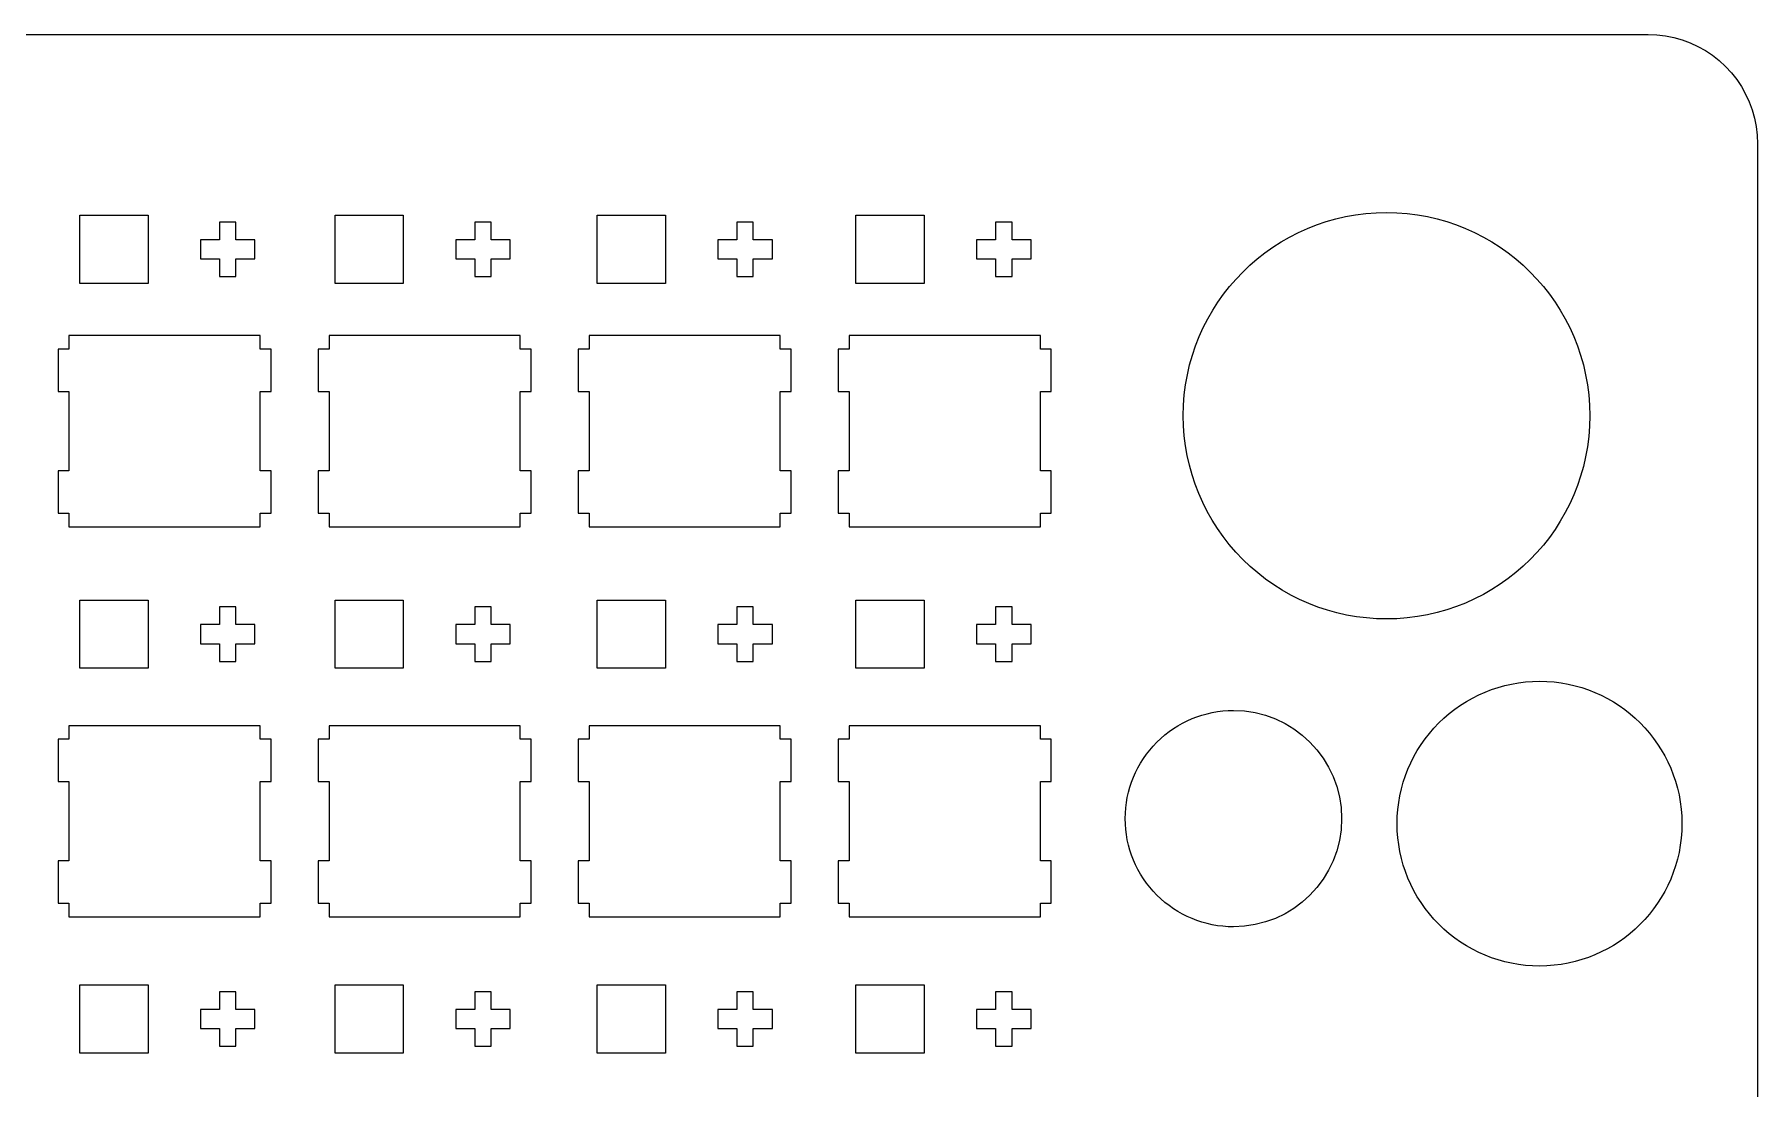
# Model space of a CAD drawing. Extents: x 4 to 255, y 6 to 169.
# Drawn here: x 128.4 to 254.6, y 91.9 to 169.1 of the extents above; entities that cross this region are included whole.
import ezdxf

# ---------------------------------------------------------------- set-up
doc = ezdxf.new("R2010")
doc.units = 0
doc.layers.add('LAYER_2', color=7, linetype='CONTINUOUS')

msp = doc.modelspace()

# ---------------------------------------------------------------- linework, layer by layer
at = {"layer": 'LAYER_2', "color": 7}
for p, q in [((12.077015, 169.061591), (246.578015, 169.060591)), ((246.578015, 169.060591), (247.205015, 169.036591)), ((247.205015, 169.036591), (247.829015, 168.962591)), ((247.829015, 168.962591), (248.445015, 168.839591)), ((248.445015, 168.839591), (249.050015, 168.669591)), ((249.050015, 168.669591), (249.639015, 168.452591)), ((249.639015, 168.452591), (250.209015, 168.189591)), ((250.209015, 168.189591), (250.757015, 167.882591)), ((250.757015, 167.882591), (251.280015, 167.533591)), ((251.280015, 167.533591), (251.773015, 167.144591)), ((251.773015, 167.144591), (252.234015, 166.717591)), ((252.234015, 166.717591), (252.661015, 166.256591)), ((252.661015, 166.256591), (253.050015, 165.763591)), ((253.050015, 165.763591), (253.399015, 165.240591)), ((253.399015, 165.240591), (253.706015, 164.692591)), ((253.706015, 164.692591), (253.969015, 164.122591)), ((253.969015, 164.122591), (254.186015, 163.533591)), ((254.186015, 163.533591), (254.356015, 162.928591)), ((254.356015, 162.928591), (254.479015, 162.312591)), ((254.479015, 162.312591), (254.553015, 161.688591)), ((254.553015, 161.688591), (254.578015, 161.060591)), ((254.578015, 161.060591), (254.578015, 14.184591)), ((131.693513, 155.8241), (136.693513, 155.8241)), ((131.693513, 150.8241), (131.693513, 155.8241)), ((136.693513, 155.8241), (136.693513, 150.8241)), ((141.927931, 155.323981), (141.927931, 154.023802)), ((143.127858, 155.323981), (141.927931, 155.323981)), ((143.127858, 154.023802), (143.127858, 155.323981)), ((150.392253, 155.8241), (155.392253, 155.8241)), ((150.392253, 150.8241), (150.392253, 155.8241)), ((155.392253, 155.8241), (155.392253, 150.8241)), ((160.626671, 155.323981), (160.626671, 154.023802)), ((161.826598, 155.323981), (160.626671, 155.323981)), ((161.826598, 154.023802), (161.826598, 155.323981)), ((169.592003, 155.8241), (174.592003, 155.8241)), ((169.592003, 150.8241), (169.592003, 155.8241)), ((174.592003, 155.8241), (174.592003, 150.8241)), ((179.826421, 155.323981), (179.826421, 154.023802)), ((181.026348, 155.323981), (179.826421, 155.323981)), ((181.026348, 154.023802), (181.026348, 155.323981)), ((188.541853, 155.8241), (193.541853, 155.8241)), ((188.541853, 150.8241), (188.541853, 155.8241)), ((193.541853, 155.8241), (193.541853, 150.8241)), ((198.776271, 155.323981), (198.776271, 154.023802)), ((199.976198, 155.323981), (198.776271, 155.323981)), ((199.976198, 154.023802), (199.976198, 155.323981)), ((141.927931, 154.023802), (140.528017, 154.023802)), ((140.528017, 154.023802), (140.528017, 152.623887)), ((144.527773, 154.023802), (143.127858, 154.023802)), ((144.527773, 152.623887), (144.527773, 154.023802)), ((160.626671, 154.023802), (159.226757, 154.023802)), ((159.226757, 154.023802), (159.226757, 152.623887)), ((163.226513, 154.023802), (161.826598, 154.023802)), ((163.226513, 152.623887), (163.226513, 154.023802)), ((179.826421, 154.023802), (178.426507, 154.023802)), ((178.426507, 154.023802), (178.426507, 152.623887)), ((182.426263, 154.023802), (181.026348, 154.023802)), ((182.426263, 152.623887), (182.426263, 154.023802)), ((198.776271, 154.023802), (197.376357, 154.023802)), ((197.376357, 154.023802), (197.376357, 152.623887)), ((201.376113, 154.023802), (199.976198, 154.023802)), ((201.376113, 152.623887), (201.376113, 154.023802)), ((140.528017, 152.623887), (141.927931, 152.623887)), ((141.927931, 152.623887), (141.927931, 151.324224)), ((143.127858, 151.324224), (143.127858, 152.623887)), ((143.127858, 152.623887), (144.527773, 152.623887)), ((159.226757, 152.623887), (160.626671, 152.623887)), ((160.626671, 152.623887), (160.626671, 151.324224)), ((161.826598, 151.324224), (161.826598, 152.623887)), ((161.826598, 152.623887), (163.226513, 152.623887)), ((178.426507, 152.623887), (179.826421, 152.623887)), ((179.826421, 152.623887), (179.826421, 151.324224)), ((181.026348, 151.324224), (181.026348, 152.623887)), ((181.026348, 152.623887), (182.426263, 152.623887)), ((197.376357, 152.623887), (198.776271, 152.623887)), ((198.776271, 152.623887), (198.776271, 151.324224)), ((199.976198, 151.324224), (199.976198, 152.623887)), ((199.976198, 152.623887), (201.376113, 152.623887)), ((136.693513, 150.8241), (131.693513, 150.8241)), ((141.927931, 151.324224), (143.127858, 151.324224)), ((155.392253, 150.8241), (150.392253, 150.8241)), ((160.626671, 151.324224), (161.826598, 151.324224)), ((174.592003, 150.8241), (169.592003, 150.8241)), ((179.826421, 151.324224), (181.026348, 151.324224)), ((193.541853, 150.8241), (188.541853, 150.8241)), ((198.776271, 151.324224), (199.976198, 151.324224)), ((144.902015, 147.011591), (130.902015, 147.011591)), ((130.902015, 147.011591), (130.902015, 146.011591)), ((144.902015, 146.011591), (144.902015, 147.011591)), ((163.952015, 147.011591), (149.952015, 147.011591)), ((149.952015, 147.011591), (149.952015, 146.011591)), ((163.952015, 146.011591), (163.952015, 147.011591)), ((183.002015, 147.011591), (169.002015, 147.011591)), ((169.002015, 147.011591), (169.002015, 146.011591)), ((183.002015, 146.011591), (183.002015, 147.011591)), ((202.052015, 147.011591), (188.052015, 147.011591)), ((188.052015, 147.011591), (188.052015, 146.011591)), ((202.052015, 146.011591), (202.052015, 147.011591)), ((130.902015, 146.011591), (130.101015, 146.011591)), ((130.101015, 146.011591), (130.101015, 142.910591)), ((145.702015, 146.011591), (144.902015, 146.011591)), ((145.702015, 142.910591), (145.702015, 146.011591)), ((149.952015, 146.011591), (149.152015, 146.011591)), ((149.152015, 146.011591), (149.152015, 142.910591)), ((164.752015, 146.011591), (163.952015, 146.011591)), ((164.752015, 142.910591), (164.752015, 146.011591)), ((169.002015, 146.011591), (168.202015, 146.011591)), ((168.202015, 146.011591), (168.202015, 142.910591)), ((183.802015, 146.011591), (183.002015, 146.011591)), ((183.802015, 142.910591), (183.802015, 146.011591)), ((188.052015, 146.011591), (187.252015, 146.011591)), ((187.252015, 146.011591), (187.252015, 142.910591)), ((202.852015, 146.011591), (202.052015, 146.011591)), ((202.852015, 142.910591), (202.852015, 146.011591)), ((130.101015, 142.910591), (130.902015, 142.910591)), ((130.902015, 142.910591), (130.902015, 137.111591)), ((144.902015, 137.111591), (144.902015, 142.910591)), ((144.902015, 142.910591), (145.702015, 142.910591)), ((149.152015, 142.910591), (149.952015, 142.910591)), ((149.952015, 142.910591), (149.952015, 137.111591)), ((163.952015, 137.111591), (163.952015, 142.910591)), ((163.952015, 142.910591), (164.752015, 142.910591)), ((168.202015, 142.910591), (169.002015, 142.910591)), ((169.002015, 142.910591), (169.002015, 137.111591)), ((183.002015, 137.111591), (183.002015, 142.910591)), ((183.002015, 142.910591), (183.802015, 142.910591)), ((187.252015, 142.910591), (188.052015, 142.910591)), ((188.052015, 142.910591), (188.052015, 137.111591)), ((202.052015, 137.111591), (202.052015, 142.910591)), ((202.052015, 142.910591), (202.852015, 142.910591)), ((242.2892, 141.136644), (242.2892, 141.136644)), ((130.902015, 137.111591), (130.101015, 137.111591)), ((130.101015, 137.111591), (130.101015, 134.010591)), ((145.702015, 137.111591), (144.902015, 137.111591)), ((145.702015, 134.010591), (145.702015, 137.111591)), ((149.952015, 137.111591), (149.152015, 137.111591)), ((149.152015, 137.111591), (149.152015, 134.010591)), ((164.752015, 137.111591), (163.952015, 137.111591)), ((164.752015, 134.010591), (164.752015, 137.111591)), ((169.002015, 137.111591), (168.202015, 137.111591)), ((168.202015, 137.111591), (168.202015, 134.010591)), ((183.802015, 137.111591), (183.002015, 137.111591)), ((183.802015, 134.010591), (183.802015, 137.111591)), ((188.052015, 137.111591), (187.252015, 137.111591)), ((187.252015, 137.111591), (187.252015, 134.010591)), ((202.852015, 137.111591), (202.052015, 137.111591)), ((202.852015, 134.010591), (202.852015, 137.111591)), ((130.101015, 134.010591), (130.902015, 134.010591)), ((130.902015, 134.010591), (130.902015, 133.010591)), ((144.902015, 133.010591), (144.902015, 134.010591)), ((144.902015, 134.010591), (145.702015, 134.010591)), ((149.152015, 134.010591), (149.952015, 134.010591)), ((149.952015, 134.010591), (149.952015, 133.010591)), ((163.952015, 133.010591), (163.952015, 134.010591)), ((163.952015, 134.010591), (164.752015, 134.010591)), ((168.202015, 134.010591), (169.002015, 134.010591)), ((169.002015, 134.010591), (169.002015, 133.010591)), ((183.002015, 133.010591), (183.002015, 134.010591)), ((183.002015, 134.010591), (183.802015, 134.010591)), ((187.252015, 134.010591), (188.052015, 134.010591)), ((188.052015, 134.010591), (188.052015, 133.010591)), ((202.052015, 133.010591), (202.052015, 134.010591)), ((202.052015, 134.010591), (202.852015, 134.010591)), ((130.902015, 133.010591), (144.902015, 133.010591)), ((149.952015, 133.010591), (163.952015, 133.010591)), ((169.002015, 133.010591), (183.002015, 133.010591)), ((188.052015, 133.010591), (202.052015, 133.010591)), ((131.693513, 127.636858), (136.693513, 127.636858)), ((131.693513, 122.636858), (131.693513, 127.636858)), ((136.693513, 127.636858), (136.693513, 122.636858)), ((150.392253, 127.636858), (155.392253, 127.636858)), ((150.392253, 122.636858), (150.392253, 127.636858)), ((155.392253, 127.636858), (155.392253, 122.636858)), ((169.592003, 127.636858), (174.592003, 127.636858)), ((169.592003, 122.636858), (169.592003, 127.636858)), ((174.592003, 127.636858), (174.592003, 122.636858)), ((188.541853, 127.636858), (193.541853, 127.636858)), ((188.541853, 122.636858), (188.541853, 127.636858)), ((193.541853, 127.636858), (193.541853, 122.636858)), ((141.927931, 127.136739), (141.927931, 125.83656)), ((143.127858, 127.136739), (141.927931, 127.136739)), ((143.127858, 125.83656), (143.127858, 127.136739)), ((160.626671, 127.136739), (160.626671, 125.83656)), ((161.826598, 127.136739), (160.626671, 127.136739)), ((161.826598, 125.83656), (161.826598, 127.136739)), ((179.826421, 127.136739), (179.826421, 125.83656)), ((181.026348, 127.136739), (179.826421, 127.136739)), ((181.026348, 125.83656), (181.026348, 127.136739)), ((198.776271, 127.136739), (198.776271, 125.83656)), ((199.976198, 127.136739), (198.776271, 127.136739)), ((199.976198, 125.83656), (199.976198, 127.136739)), ((141.927931, 125.83656), (140.528017, 125.83656)), ((140.528017, 125.83656), (140.528017, 124.436645)), ((144.527773, 125.83656), (143.127858, 125.83656)), ((144.527773, 124.436645), (144.527773, 125.83656)), ((160.626671, 125.83656), (159.226757, 125.83656)), ((159.226757, 125.83656), (159.226757, 124.436645)), ((163.226513, 125.83656), (161.826598, 125.83656)), ((163.226513, 124.436645), (163.226513, 125.83656)), ((179.826421, 125.83656), (178.426507, 125.83656)), ((178.426507, 125.83656), (178.426507, 124.436645)), ((182.426263, 125.83656), (181.026348, 125.83656)), ((182.426263, 124.436645), (182.426263, 125.83656)), ((198.776271, 125.83656), (197.376357, 125.83656)), ((197.376357, 125.83656), (197.376357, 124.436645)), ((201.376113, 125.83656), (199.976198, 125.83656)), ((201.376113, 124.436645), (201.376113, 125.83656)), ((140.528017, 124.436645), (141.927931, 124.436645)), ((141.927931, 124.436645), (141.927931, 123.136982)), ((143.127858, 123.136982), (143.127858, 124.436645)), ((143.127858, 124.436645), (144.527773, 124.436645)), ((159.226757, 124.436645), (160.626671, 124.436645)), ((160.626671, 124.436645), (160.626671, 123.136982)), ((161.826598, 123.136982), (161.826598, 124.436645)), ((161.826598, 124.436645), (163.226513, 124.436645)), ((178.426507, 124.436645), (179.826421, 124.436645)), ((179.826421, 124.436645), (179.826421, 123.136982)), ((181.026348, 123.136982), (181.026348, 124.436645)), ((181.026348, 124.436645), (182.426263, 124.436645)), ((197.376357, 124.436645), (198.776271, 124.436645)), ((198.776271, 124.436645), (198.776271, 123.136982)), ((199.976198, 123.136982), (199.976198, 124.436645)), ((199.976198, 124.436645), (201.376113, 124.436645)), ((136.693513, 122.636858), (131.693513, 122.636858)), ((141.927931, 123.136982), (143.127858, 123.136982)), ((155.392253, 122.636858), (150.392253, 122.636858)), ((160.626671, 123.136982), (161.826598, 123.136982)), ((174.592003, 122.636858), (169.592003, 122.636858)), ((179.826421, 123.136982), (181.026348, 123.136982)), ((193.541853, 122.636858), (188.541853, 122.636858)), ((198.776271, 123.136982), (199.976198, 123.136982)), ((130.902015, 117.435591), (130.101015, 117.435591)), ((130.101015, 117.435591), (130.101015, 114.335591)), ((144.902015, 118.435591), (130.902015, 118.435591)), ((130.902015, 118.435591), (130.902015, 117.435591)), ((144.902015, 117.435591), (144.902015, 118.435591)), ((145.702015, 117.435591), (144.902015, 117.435591)), ((145.702015, 114.335591), (145.702015, 117.435591)), ((149.952015, 117.435591), (149.152015, 117.435591)), ((149.152015, 117.435591), (149.152015, 114.335591)), ((163.952015, 118.435591), (149.952015, 118.435591)), ((149.952015, 118.435591), (149.952015, 117.435591)), ((163.952015, 117.435591), (163.952015, 118.435591)), ((164.752015, 117.435591), (163.952015, 117.435591)), ((164.752015, 114.335591), (164.752015, 117.435591)), ((169.002015, 117.435591), (168.202015, 117.435591)), ((168.202015, 117.435591), (168.202015, 114.335591)), ((183.002015, 118.435591), (169.002015, 118.435591)), ((169.002015, 118.435591), (169.002015, 117.435591)), ((183.002015, 117.435591), (183.002015, 118.435591)), ((183.802015, 117.435591), (183.002015, 117.435591)), ((183.802015, 114.335591), (183.802015, 117.435591)), ((188.052015, 117.435591), (187.252015, 117.435591)), ((187.252015, 117.435591), (187.252015, 114.335591)), ((202.052015, 118.435591), (188.052015, 118.435591)), ((188.052015, 118.435591), (188.052015, 117.435591)), ((202.052015, 117.435591), (202.052015, 118.435591)), ((202.852015, 117.435591), (202.052015, 117.435591)), ((202.852015, 114.335591), (202.852015, 117.435591)), ((130.101015, 114.335591), (130.902015, 114.335591)), ((130.902015, 114.335591), (130.902015, 108.535591)), ((144.902015, 108.535591), (144.902015, 114.335591)), ((144.902015, 114.335591), (145.702015, 114.335591)), ((149.152015, 114.335591), (149.952015, 114.335591)), ((149.952015, 114.335591), (149.952015, 108.535591)), ((163.952015, 108.535591), (163.952015, 114.335591)), ((163.952015, 114.335591), (164.752015, 114.335591)), ((168.202015, 114.335591), (169.002015, 114.335591)), ((169.002015, 114.335591), (169.002015, 108.535591)), ((183.002015, 108.535591), (183.002015, 114.335591)), ((183.002015, 114.335591), (183.802015, 114.335591)), ((187.252015, 114.335591), (188.052015, 114.335591)), ((188.052015, 114.335591), (188.052015, 108.535591)), ((202.052015, 108.535591), (202.052015, 114.335591)), ((202.052015, 114.335591), (202.852015, 114.335591)), ((224.11733, 111.626031), (224.11733, 111.626031)), ((249.03938, 111.260034), (249.03938, 111.260034)), ((130.902015, 108.535591), (130.101015, 108.535591)), ((130.101015, 108.535591), (130.101015, 105.435591)), ((145.702015, 108.535591), (144.902015, 108.535591)), ((145.702015, 105.435591), (145.702015, 108.535591)), ((149.952015, 108.535591), (149.152015, 108.535591)), ((149.152015, 108.535591), (149.152015, 105.435591)), ((164.752015, 108.535591), (163.952015, 108.535591)), ((164.752015, 105.435591), (164.752015, 108.535591)), ((169.002015, 108.535591), (168.202015, 108.535591)), ((168.202015, 108.535591), (168.202015, 105.435591)), ((183.802015, 108.535591), (183.002015, 108.535591)), ((183.802015, 105.435591), (183.802015, 108.535591)), ((188.052015, 108.535591), (187.252015, 108.535591)), ((187.252015, 108.535591), (187.252015, 105.435591)), ((202.852015, 108.535591), (202.052015, 108.535591)), ((202.852015, 105.435591), (202.852015, 108.535591)), ((130.101015, 105.435591), (130.902015, 105.435591)), ((130.902015, 105.435591), (130.902015, 104.435591)), ((144.902015, 104.435591), (144.902015, 105.435591)), ((144.902015, 105.435591), (145.702015, 105.435591)), ((149.152015, 105.435591), (149.952015, 105.435591)), ((149.952015, 105.435591), (149.952015, 104.435591)), ((163.952015, 104.435591), (163.952015, 105.435591)), ((163.952015, 105.435591), (164.752015, 105.435591)), ((168.202015, 105.435591), (169.002015, 105.435591)), ((169.002015, 105.435591), (169.002015, 104.435591)), ((183.002015, 104.435591), (183.002015, 105.435591)), ((183.002015, 105.435591), (183.802015, 105.435591)), ((187.252015, 105.435591), (188.052015, 105.435591)), ((188.052015, 105.435591), (188.052015, 104.435591)), ((202.052015, 104.435591), (202.052015, 105.435591)), ((202.052015, 105.435591), (202.852015, 105.435591)), ((130.902015, 104.435591), (144.902015, 104.435591)), ((149.952015, 104.435591), (163.952015, 104.435591)), ((169.002015, 104.435591), (183.002015, 104.435591)), ((188.052015, 104.435591), (202.052015, 104.435591)), ((131.693513, 99.449625), (136.693513, 99.449625)), ((131.693513, 94.449625), (131.693513, 99.449625)), ((136.693513, 99.449625), (136.693513, 94.449625)), ((141.927931, 98.949506), (141.927931, 97.649327)), ((143.127858, 98.949506), (141.927931, 98.949506)), ((143.127858, 97.649327), (143.127858, 98.949506)), ((150.392253, 99.449625), (155.392253, 99.449625)), ((150.392253, 94.449625), (150.392253, 99.449625)), ((155.392253, 99.449625), (155.392253, 94.449625)), ((160.626671, 98.949506), (160.626671, 97.649327)), ((161.826598, 98.949506), (160.626671, 98.949506)), ((161.826598, 97.649327), (161.826598, 98.949506)), ((169.592003, 99.449625), (174.592003, 99.449625)), ((169.592003, 94.449625), (169.592003, 99.449625)), ((174.592003, 99.449625), (174.592003, 94.449625)), ((179.826421, 98.949506), (179.826421, 97.649327)), ((181.026348, 98.949506), (179.826421, 98.949506)), ((181.026348, 97.649327), (181.026348, 98.949506)), ((188.541853, 99.449625), (193.541853, 99.449625)), ((188.541853, 94.449625), (188.541853, 99.449625)), ((193.541853, 99.449625), (193.541853, 94.449625)), ((198.776271, 98.949506), (198.776271, 97.649327)), ((199.976198, 98.949506), (198.776271, 98.949506)), ((199.976198, 97.649327), (199.976198, 98.949506)), ((141.927931, 97.649327), (140.528017, 97.649327)), ((140.528017, 97.649327), (140.528017, 96.249412)), ((144.527773, 97.649327), (143.127858, 97.649327)), ((144.527773, 96.249412), (144.527773, 97.649327)), ((160.626671, 97.649327), (159.226757, 97.649327)), ((159.226757, 97.649327), (159.226757, 96.249412)), ((163.226513, 97.649327), (161.826598, 97.649327)), ((163.226513, 96.249412), (163.226513, 97.649327)), ((179.826421, 97.649327), (178.426507, 97.649327)), ((178.426507, 97.649327), (178.426507, 96.249412)), ((182.426263, 97.649327), (181.026348, 97.649327)), ((182.426263, 96.249412), (182.426263, 97.649327)), ((198.776271, 97.649327), (197.376357, 97.649327)), ((197.376357, 97.649327), (197.376357, 96.249412)), ((201.376113, 97.649327), (199.976198, 97.649327)), ((201.376113, 96.249412), (201.376113, 97.649327)), ((140.528017, 96.249412), (141.927931, 96.249412)), ((141.927931, 96.249412), (141.927931, 94.949749)), ((143.127858, 94.949749), (143.127858, 96.249412)), ((143.127858, 96.249412), (144.527773, 96.249412)), ((159.226757, 96.249412), (160.626671, 96.249412)), ((160.626671, 96.249412), (160.626671, 94.949749)), ((161.826598, 94.949749), (161.826598, 96.249412)), ((161.826598, 96.249412), (163.226513, 96.249412)), ((178.426507, 96.249412), (179.826421, 96.249412)), ((179.826421, 96.249412), (179.826421, 94.949749)), ((181.026348, 94.949749), (181.026348, 96.249412)), ((181.026348, 96.249412), (182.426263, 96.249412)), ((197.376357, 96.249412), (198.776271, 96.249412)), ((198.776271, 96.249412), (198.776271, 94.949749)), ((199.976198, 94.949749), (199.976198, 96.249412)), ((199.976198, 96.249412), (201.376113, 96.249412)), ((141.927931, 94.949749), (143.127858, 94.949749)), ((160.626671, 94.949749), (161.826598, 94.949749)), ((179.826421, 94.949749), (181.026348, 94.949749)), ((198.776271, 94.949749), (199.976198, 94.949749)), ((136.693513, 94.449625), (131.693513, 94.449625)), ((155.392253, 94.449625), (150.392253, 94.449625)), ((174.592003, 94.449625), (169.592003, 94.449625)), ((193.541853, 94.449625), (188.541853, 94.449625))]:
    msp.add_line(p, q, dxfattribs=at)
for points in [[(212.5153, 141.136644), (212.515301, 149.358479), (219.180415, 156.023593), (227.40225, 156.023593)], [(227.40225, 156.023593), (235.624085, 156.023593), (242.289199, 149.358479), (242.2892, 141.136644)], [(216.875587, 130.609981), (214.083742, 133.401825), (212.5153, 137.188379), (212.5153, 141.136644)], [(242.2892, 141.136644), (242.2892, 132.914809), (235.624085, 126.249694), (227.40225, 126.249694)], [(227.40225, 126.249694), (223.453985, 126.249694), (219.667431, 127.818136), (216.875587, 130.609981)], [(231.234949, 118.634874), (233.190879, 120.590803), (235.843688, 121.689633), (238.60979, 121.689632)], [(238.60979, 121.689632), (244.369895, 121.689628), (249.03938, 117.020139), (249.03938, 111.260034)], [(210.586436, 117.230714), (212.072891, 118.717168), (214.088956, 119.55225), (216.19112, 119.552249)], [(216.19112, 119.552249), (220.568646, 119.552245), (224.11733, 116.003557), (224.11733, 111.626031)], [(228.18019, 111.260034), (228.18019, 114.026136), (229.27902, 116.678945), (231.234949, 118.634874)], [(208.2649, 111.626031), (208.2649, 113.728195), (209.099982, 115.74426), (210.586436, 117.230714)], [(210.586436, 106.021348), (209.099982, 107.507802), (208.2649, 109.523867), (208.2649, 111.626031)], [(224.11733, 111.626031), (224.11733, 107.248505), (220.568646, 103.699817), (216.19112, 103.699813)], [(231.234949, 103.885194), (229.27902, 105.841123), (228.18019, 108.493932), (228.18019, 111.260034)], [(249.03938, 111.260034), (249.03938, 105.499929), (244.369895, 100.83044), (238.60979, 100.830436)], [(216.19112, 103.699813), (214.088956, 103.699812), (212.072891, 104.534894), (210.586436, 106.021348)], [(238.60979, 100.830436), (235.843688, 100.830435), (233.190879, 101.929265), (231.234949, 103.885194)]]:
    msp.add_open_spline(points, degree=3, dxfattribs=at)

doc.saveas('drawing.dxf')
